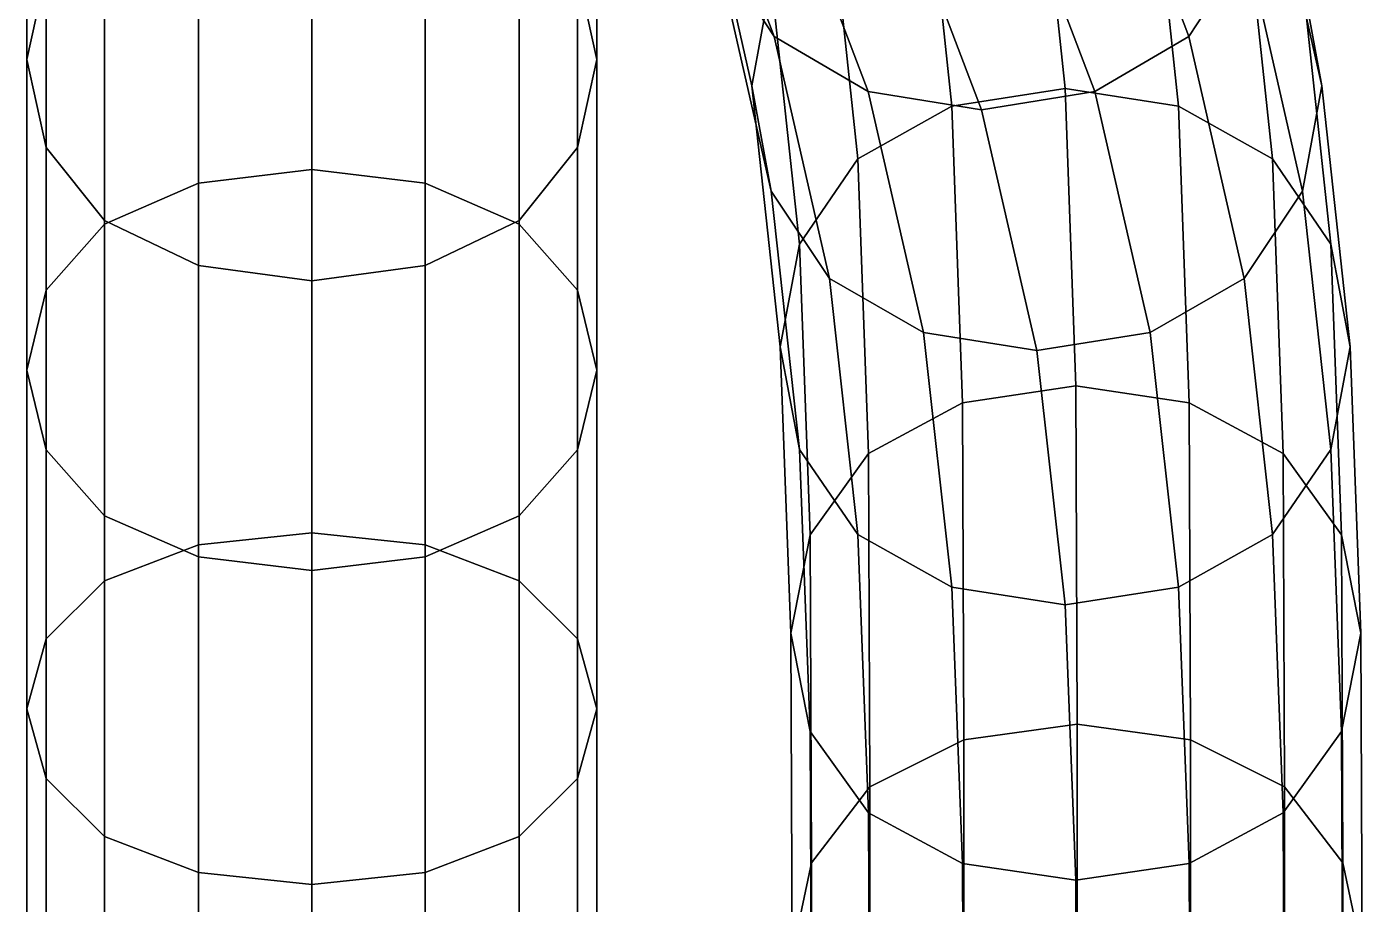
# Model space of a CAD drawing. Extents: x -10606 to 81047, y -69897 to 84397.
# Drawn here: x 69287 to 79756, y -15662 to -8782 of the extents above; entities that cross this region are included whole.
import ezdxf

# ---------------------------------------------------------------- set-up
doc = ezdxf.new("R2010")
doc.units = 0

msp = doc.modelspace()

# ---------------------------------------------------------------- linework, layer by layer
for points in [[(69439.171875, -6114.70459, -112899.476563), (69286.828125, -6852.525879, -112455.703125), (69286.828125, -9039.123047, -115134.140625), (69439.171875, -8349.386719, -115631.398438)], [(73603.234375, -6114.70459, -112899.476563), (73603.234375, -8349.386719, -115631.398438), (73755.578125, -9039.124023, -115134.140625), (73755.578125, -6852.526367, -112455.703125)], [(75146.203125, -8858.150391, -109758.609375), (74456.101563, -7035.178223, -115491.109375), (73999.070313, -6330.033691, -115343.882813), (74689.171875, -8162.193359, -109569.757813)], [(78396.203125, -8858.150391, -109758.609375), (78853.234375, -8162.193359, -109569.757813), (78163.132813, -6330.033691, -115354.726563), (77706.101563, -7035.178223, -115499.570313)], [(75122.765625, -8418.24707, -104125.859375), (74970.421875, -9244.412109, -104401.875), (74536.828125, -7322.244629, -109341.828125), (74689.171875, -6482.296387, -109113.890625)], [(79286.828125, -8418.24707, -104125.859375), (78853.234375, -6482.296387, -109113.890625), (79005.578125, -7322.244629, -109341.828125), (79439.171875, -9244.412109, -104401.875)], [(69286.828125, -6852.525879, -112455.703125), (69439.171875, -7590.347656, -112011.929688), (69439.171875, -9728.860352, -114636.882813), (69286.828125, -9039.123047, -115134.140625)], [(73755.578125, -6852.526367, -112455.703125), (73755.578125, -9039.124023, -115134.140625), (73603.234375, -9728.861328, -114636.882813), (73603.234375, -7590.348145, -112011.929688)], [(75146.203125, -8858.150391, -109758.609375), (75882.53125, -9290.124023, -109875.828125), (75192.429688, -7472.854004, -115583.664063), (74456.101563, -7035.178223, -115491.109375)], [(77659.875, -9290.124023, -109875.828125), (78396.203125, -8858.150391, -109758.609375), (77706.101563, -7035.178223, -115499.570313), (76969.773438, -7472.854004, -115588.296875)], [(76538.78125, -9405.001953, -99520.453125), (76316.125, -7308.826172, -103755.210938), (77204.796875, -7167.197754, -103707.890625), (77427.453125, -9267.008789, -99464.882813)], [(77427.453125, -9267.008789, -99464.882813), (77204.796875, -7167.197754, -103707.890625), (78093.46875, -7308.826172, -103755.210938), (78316.125, -9405.001953, -99520.453125)], [(70632.53125, -7423.168457, -116299.140625), (70632.53125, -10008.788086, -119017.585938), (71521.203125, -9901.575195, -119114.257813), (71521.203125, -7304.927734, -116384.390625)], [(71521.203125, -7304.927734, -116384.390625), (71521.203125, -9901.575195, -119114.257813), (72409.875, -10008.788086, -119017.585938), (72409.875, -7423.168457, -116299.140625)], [(74970.421875, -9244.412109, -104401.875), (75122.765625, -10070.577148, -104677.890625), (74689.171875, -8162.193359, -109569.757813), (74536.828125, -7322.244629, -109341.828125)], [(75802.453125, -9818.980469, -99687.15625), (75579.796875, -7733.710938, -103897.15625), (76316.125, -7308.826172, -103755.210938), (76538.78125, -9405.001953, -99520.453125)], [(78316.125, -9405.001953, -99520.453125), (78093.46875, -7308.826172, -103755.210938), (78829.796875, -7733.710938, -103897.15625), (79052.453125, -9818.980469, -99687.15625)], [(79439.171875, -9244.412109, -104401.875), (79005.578125, -7322.244629, -109341.828125), (78853.234375, -8162.193359, -109569.757813), (79286.828125, -10070.577148, -104677.890625)], [(69896.203125, -7777.890625, -116043.414063), (69896.203125, -10330.426758, -118727.570313), (70632.53125, -10008.788086, -119017.585938), (70632.53125, -7423.168457, -116299.140625)], [(72409.875, -7423.168457, -116299.140625), (72409.875, -10008.788086, -119017.585938), (73146.203125, -10330.426758, -118727.570313), (73146.203125, -7777.890625, -116043.414063)], [(75882.53125, -9290.124023, -109875.828125), (76771.203125, -9434.115234, -109914.90625), (76081.101563, -7618.746094, -115616.195313), (75192.429688, -7472.854004, -115583.664063)], [(76771.203125, -9434.115234, -109914.90625), (77659.875, -9290.124023, -109875.828125), (76969.773438, -7472.854004, -115588.296875), (76081.101563, -7618.746094, -115616.195313)], [(69439.171875, -7590.347656, -112011.929688), (69896.203125, -8201.685547, -111644.234375), (69896.203125, -10300.356445, -114224.875), (69439.171875, -9728.860352, -114636.882813)], [(73603.234375, -7590.348145, -112011.929688), (73603.234375, -9728.861328, -114636.882813), (73146.203125, -10300.357422, -114224.875), (73146.203125, -8201.685547, -111644.234375)], [(75802.453125, -9818.980469, -99687.15625), (75345.421875, -10485.945313, -99955.726563), (75122.765625, -8418.24707, -104125.859375), (75579.796875, -7733.710938, -103897.15625)], [(79052.453125, -9818.980469, -99687.15625), (78829.796875, -7733.710938, -103897.15625), (79286.828125, -8418.24707, -104125.859375), (79509.484375, -10485.946289, -99955.726563)], [(69896.203125, -7777.890625, -116043.414063), (69439.171875, -8349.386719, -115631.398438), (69439.171875, -10848.623047, -118260.328125), (69896.203125, -10330.426758, -118727.570313)], [(73146.203125, -7777.890625, -116043.414063), (73146.203125, -10330.426758, -118727.570313), (73603.234375, -10848.623047, -118260.328125), (73603.234375, -8349.386719, -115631.398438)], [(75122.765625, -10070.577148, -104677.890625), (75579.796875, -10755.113281, -104906.585938), (75146.203125, -8858.150391, -109758.609375), (74689.171875, -8162.193359, -109569.757813)], [(79286.828125, -10070.577148, -104677.890625), (78853.234375, -8162.193359, -109569.757813), (78396.203125, -8858.150391, -109758.609375), (78829.796875, -10755.113281, -104906.585938)], [(69896.203125, -8201.685547, -111644.234375), (70632.53125, -8581.136719, -111416.007813), (70632.53125, -10655.079102, -113969.140625), (69896.203125, -10300.356445, -114224.875)], [(72409.875, -8581.136719, -111416.007813), (73146.203125, -8201.685547, -111644.234375), (73146.203125, -10300.357422, -114224.875), (72409.875, -10655.079102, -113969.140625)], [(69439.171875, -8349.386719, -115631.398438), (69286.828125, -9039.123047, -115134.140625), (69286.828125, -11474.032227, -117696.414063), (69439.171875, -10848.623047, -118260.328125)], [(73603.234375, -8349.386719, -115631.398438), (73603.234375, -10848.623047, -118260.328125), (73755.578125, -11474.032227, -117696.414063), (73755.578125, -9039.124023, -115134.140625)], [(75345.421875, -10485.945313, -99955.726563), (75193.078125, -11290.904297, -100279.875), (74970.421875, -9244.412109, -104401.875), (75122.765625, -8418.24707, -104125.859375)], [(79509.484375, -10485.946289, -99955.726563), (79286.828125, -8418.24707, -104125.859375), (79439.171875, -9244.412109, -104401.875), (79661.828125, -11290.904297, -100279.875)], [(70632.53125, -8581.136719, -111416.007813), (71521.203125, -8707.621094, -111339.9375), (71521.203125, -10773.319336, -113883.898438), (70632.53125, -10655.079102, -113969.140625)], [(71521.203125, -8707.621094, -111339.9375), (72409.875, -8581.136719, -111416.007813), (72409.875, -10655.079102, -113969.140625), (71521.203125, -10773.319336, -113883.898438)], [(75579.796875, -10755.113281, -104906.585938), (76316.125, -11179.998047, -105048.539063), (75882.53125, -9290.124023, -109875.828125), (75146.203125, -8858.150391, -109758.609375)], [(78093.46875, -11179.998047, -105048.539063), (78829.796875, -10755.113281, -104906.585938), (78396.203125, -8858.150391, -109758.609375), (77659.875, -9290.124023, -109875.828125)], [(69286.828125, -9039.123047, -115134.140625), (69439.171875, -9728.860352, -114636.882813), (69439.171875, -12099.441406, -117132.5), (69286.828125, -11474.032227, -117696.414063)], [(73755.578125, -9039.124023, -115134.140625), (73755.578125, -11474.032227, -117696.414063), (73603.234375, -12099.441406, -117132.5), (73603.234375, -9728.861328, -114636.882813)], [(75193.078125, -11290.904297, -100279.875), (75345.421875, -12095.862305, -100604.015625), (75122.765625, -10070.577148, -104677.890625), (74970.421875, -9244.412109, -104401.875)], [(76316.125, -11179.998047, -105048.539063), (77204.796875, -11321.625977, -105095.851563), (76771.203125, -9434.115234, -109914.90625), (75882.53125, -9290.124023, -109875.828125)], [(76620.8125, -11730.521484, -95955.929688), (76538.78125, -9405.001953, -99520.453125), (77427.453125, -9267.008789, -99464.882813), (77509.484375, -11598.412109, -95891.179688)], [(77204.796875, -11321.625977, -105095.851563), (78093.46875, -11179.998047, -105048.539063), (77659.875, -9290.124023, -109875.828125), (76771.203125, -9434.115234, -109914.90625)], [(77509.484375, -11598.412109, -95891.179688), (77427.453125, -9267.008789, -99464.882813), (78316.125, -9405.001953, -99520.453125), (78398.15625, -11730.521484, -95955.929688)], [(79661.828125, -11290.904297, -100279.875), (79439.171875, -9244.412109, -104401.875), (79286.828125, -10070.577148, -104677.890625), (79509.484375, -12095.862305, -100604.015625)], [(75884.484375, -12126.848633, -96150.171875), (75802.453125, -9818.980469, -99687.15625), (76538.78125, -9405.001953, -99520.453125), (76620.8125, -11730.521484, -95955.929688)], [(78398.15625, -11730.521484, -95955.929688), (78316.125, -9405.001953, -99520.453125), (79052.453125, -9818.980469, -99687.15625), (79134.484375, -12126.848633, -96150.171875)], [(69439.171875, -9728.860352, -114636.882813), (69896.203125, -10300.356445, -114224.875), (69896.203125, -12617.637695, -116665.257813), (69439.171875, -12099.441406, -117132.5)], [(73603.234375, -9728.861328, -114636.882813), (73603.234375, -12099.441406, -117132.5), (73146.203125, -12617.637695, -116665.257813), (73146.203125, -10300.357422, -114224.875)], [(75884.484375, -12126.848633, -96150.171875), (75427.453125, -12765.375977, -96463.117188), (75345.421875, -10485.945313, -99955.726563), (75802.453125, -9818.980469, -99687.15625)], [(79134.484375, -12126.848633, -96150.171875), (79052.453125, -9818.980469, -99687.15625), (79509.484375, -10485.946289, -99955.726563), (79591.515625, -12765.376953, -96463.117188)], [(70632.53125, -10008.788086, -119017.585938), (70632.53125, -12845.058594, -121643.429688), (71521.203125, -12751.108398, -121752.273438), (71521.203125, -9901.575195, -119114.257813)], [(71521.203125, -9901.575195, -119114.257813), (71521.203125, -12751.108398, -121752.273438), (72409.875, -12845.058594, -121643.429688), (72409.875, -10008.788086, -119017.585938)], [(69896.203125, -10330.426758, -118727.570313), (69896.203125, -13126.908203, -121316.882813), (70632.53125, -12845.058594, -121643.429688), (70632.53125, -10008.788086, -119017.585938)], [(72409.875, -10008.788086, -119017.585938), (72409.875, -12845.058594, -121643.429688), (73146.203125, -13126.908203, -121316.882813), (73146.203125, -10330.426758, -118727.570313)], [(75345.421875, -12095.862305, -100604.015625), (75802.453125, -12762.828125, -100872.585938), (75579.796875, -10755.113281, -104906.585938), (75122.765625, -10070.577148, -104677.890625)], [(79509.484375, -12095.862305, -100604.015625), (79286.828125, -10070.577148, -104677.890625), (78829.796875, -10755.113281, -104906.585938), (79052.453125, -12762.828125, -100872.585938)], [(69896.203125, -10330.426758, -118727.570313), (69439.171875, -10848.623047, -118260.328125), (69439.171875, -13581.000977, -120790.796875), (69896.203125, -13126.908203, -121316.882813)], [(69896.203125, -10300.356445, -114224.875), (70632.53125, -10655.079102, -113969.140625), (70632.53125, -12939.276367, -116375.242188), (69896.203125, -12617.637695, -116665.257813)], [(72409.875, -10655.079102, -113969.140625), (73146.203125, -10300.357422, -114224.875), (73146.203125, -12617.637695, -116665.257813), (72409.875, -12939.276367, -116375.242188)], [(73146.203125, -10330.426758, -118727.570313), (73146.203125, -13126.908203, -121316.882813), (73603.234375, -13581.000977, -120790.796875), (73603.234375, -10848.623047, -118260.328125)], [(75427.453125, -12765.375977, -96463.117188), (75275.109375, -13536.013672, -96840.8125), (75193.078125, -11290.904297, -100279.875), (75345.421875, -10485.945313, -99955.726563)], [(79591.515625, -12765.376953, -96463.117188), (79509.484375, -10485.946289, -99955.726563), (79661.828125, -11290.904297, -100279.875), (79743.859375, -13536.013672, -96840.8125)], [(70632.53125, -10655.079102, -113969.140625), (71521.203125, -10773.319336, -113883.898438), (71521.203125, -13046.489258, -116278.570313), (70632.53125, -12939.276367, -116375.242188)], [(71521.203125, -10773.319336, -113883.898438), (72409.875, -10655.079102, -113969.140625), (72409.875, -12939.276367, -116375.242188), (71521.203125, -13046.489258, -116278.570313)], [(75802.453125, -12762.828125, -100872.585938), (76538.78125, -13176.806641, -101039.289063), (76316.125, -11179.998047, -105048.539063), (75579.796875, -10755.113281, -104906.585938)], [(78316.125, -13176.806641, -101039.289063), (79052.453125, -12762.828125, -100872.585938), (78829.796875, -10755.113281, -104906.585938), (78093.46875, -11179.998047, -105048.539063)], [(69439.171875, -10848.623047, -118260.328125), (69286.828125, -11474.032227, -117696.414063), (69286.828125, -14129.043945, -120155.867188), (69439.171875, -13581.000977, -120790.796875)], [(73603.234375, -10848.623047, -118260.328125), (73603.234375, -13581.000977, -120790.796875), (73755.578125, -14129.043945, -120155.867188), (73755.578125, -11474.032227, -117696.414063)], [(76538.78125, -13176.806641, -101039.289063), (77427.453125, -13314.798828, -101094.859375), (77204.796875, -11321.625977, -105095.851563), (76316.125, -11179.998047, -105048.539063)], [(77427.453125, -13314.798828, -101094.859375), (78316.125, -13176.806641, -101039.289063), (78093.46875, -11179.998047, -105048.539063), (77204.796875, -11321.625977, -105095.851563)], [(75275.109375, -13536.013672, -96840.8125), (75427.453125, -14306.650391, -97218.5), (75345.421875, -12095.862305, -100604.015625), (75193.078125, -11290.904297, -100279.875)], [(79743.859375, -13536.013672, -96840.8125), (79661.828125, -11290.904297, -100279.875), (79509.484375, -12095.862305, -100604.015625), (79591.515625, -14306.651367, -97218.5)], [(69286.828125, -11474.032227, -117696.414063), (69439.171875, -12099.441406, -117132.5), (69439.171875, -14677.086914, -119520.929688), (69286.828125, -14129.043945, -120155.867188)], [(73755.578125, -11474.032227, -117696.414063), (73755.578125, -14129.043945, -120155.867188), (73603.234375, -14677.086914, -119520.929688), (73603.234375, -12099.441406, -117132.5)], [(76632.53125, -14373.013672, -92914.007813), (76620.8125, -11730.521484, -95955.929688), (77509.484375, -11598.412109, -95891.179688), (77521.203125, -14250.012695, -92838.226563)], [(77521.203125, -14250.012695, -92838.226563), (77509.484375, -11598.412109, -95891.179688), (78398.15625, -11730.521484, -95955.929688), (78409.875, -14373.013672, -92914.007813)], [(75896.203125, -14742.018555, -93141.351563), (75884.484375, -12126.848633, -96150.171875), (76620.8125, -11730.521484, -95955.929688), (76632.53125, -14373.013672, -92914.007813)], [(78409.875, -14373.013672, -92914.007813), (78398.15625, -11730.521484, -95955.929688), (79134.484375, -12126.848633, -96150.171875), (79146.203125, -14742.018555, -93141.351563)], [(69439.171875, -12099.441406, -117132.5), (69896.203125, -12617.637695, -116665.257813), (69896.203125, -15131.178711, -118994.84375), (69439.171875, -14677.086914, -119520.929688)], [(73603.234375, -12099.441406, -117132.5), (73603.234375, -14677.086914, -119520.929688), (73146.203125, -15131.179688, -118994.84375), (73146.203125, -12617.637695, -116665.257813)], [(75427.453125, -14306.650391, -97218.5), (75884.484375, -14945.177734, -97531.445313), (75802.453125, -12762.828125, -100872.585938), (75345.421875, -12095.862305, -100604.015625)], [(75896.203125, -14742.018555, -93141.351563), (75439.171875, -15336.525391, -93507.625), (75427.453125, -12765.375977, -96463.117188), (75884.484375, -12126.848633, -96150.171875)], [(79591.515625, -14306.651367, -97218.5), (79509.484375, -12095.862305, -100604.015625), (79052.453125, -12762.828125, -100872.585938), (79134.484375, -14945.178711, -97531.445313)], [(79146.203125, -14742.018555, -93141.351563), (79134.484375, -12126.848633, -96150.171875), (79591.515625, -12765.376953, -96463.117188), (79603.234375, -15336.525391, -93507.625)], [(69896.203125, -12617.637695, -116665.257813), (70632.53125, -12939.276367, -116375.242188), (70632.53125, -15413.029297, -118668.3125), (69896.203125, -15131.178711, -118994.84375)], [(72409.875, -12939.276367, -116375.242188), (73146.203125, -12617.637695, -116665.257813), (73146.203125, -15131.179688, -118994.84375), (72409.875, -15413.029297, -118668.3125)], [(70632.53125, -12845.058594, -121643.429688), (70632.53125, -15896.263672, -124169.382813), (71521.203125, -15817.262695, -124289.640625), (71521.203125, -12751.108398, -121752.273438)], [(71521.203125, -12751.108398, -121752.273438), (71521.203125, -15817.262695, -124289.640625), (72409.875, -15896.263672, -124169.382813), (72409.875, -12845.058594, -121643.429688)], [(75439.171875, -15336.525391, -93507.625), (75286.828125, -16054.033203, -93949.671875), (75275.109375, -13536.013672, -96840.8125), (75427.453125, -12765.375977, -96463.117188)], [(75884.484375, -14945.177734, -97531.445313), (76620.8125, -15341.505859, -97725.6875), (76538.78125, -13176.806641, -101039.289063), (75802.453125, -12762.828125, -100872.585938)], [(78398.15625, -15341.505859, -97725.6875), (79134.484375, -14945.178711, -97531.445313), (79052.453125, -12762.828125, -100872.585938), (78316.125, -13176.806641, -101039.289063)], [(79603.234375, -15336.525391, -93507.625), (79591.515625, -12765.376953, -96463.117188), (79743.859375, -13536.013672, -96840.8125), (79755.578125, -16054.03418, -93949.671875)], [(69896.203125, -13126.908203, -121316.882813), (69896.203125, -16133.267578, -123808.601563), (70632.53125, -15896.263672, -124169.382813), (70632.53125, -12845.058594, -121643.429688)], [(72409.875, -12845.058594, -121643.429688), (72409.875, -15896.263672, -124169.382813), (73146.203125, -16133.267578, -123808.601563), (73146.203125, -13126.908203, -121316.882813)], [(70632.53125, -12939.276367, -116375.242188), (71521.203125, -13046.489258, -116278.570313), (71521.203125, -15506.979492, -118559.460938), (70632.53125, -15413.029297, -118668.3125)], [(71521.203125, -13046.489258, -116278.570313), (72409.875, -12939.276367, -116375.242188), (72409.875, -15413.029297, -118668.3125), (71521.203125, -15506.979492, -118559.460938)], [(69896.203125, -13126.908203, -121316.882813), (69439.171875, -13581.000977, -120790.796875), (69439.171875, -16515.109375, -123227.351563), (69896.203125, -16133.267578, -123808.601563)], [(73146.203125, -13126.908203, -121316.882813), (73146.203125, -16133.267578, -123808.601563), (73603.234375, -16515.109375, -123227.351563), (73603.234375, -13581.000977, -120790.796875)], [(76620.8125, -15341.505859, -97725.6875), (77509.484375, -15473.615234, -97790.4375), (77427.453125, -13314.798828, -101094.859375), (76538.78125, -13176.806641, -101039.289063)], [(77509.484375, -15473.615234, -97790.4375), (78398.15625, -15341.505859, -97725.6875), (78316.125, -13176.806641, -101039.289063), (77427.453125, -13314.798828, -101094.859375)], [(69439.171875, -13581.000977, -120790.796875), (69286.828125, -14129.043945, -120155.867188), (69286.828125, -16975.951172, -122525.84375), (69439.171875, -16515.109375, -123227.351563)], [(73603.234375, -13581.000977, -120790.796875), (73603.234375, -16515.109375, -123227.351563), (73755.578125, -16975.951172, -122525.84375), (73755.578125, -14129.043945, -120155.867188)], [(75286.828125, -16054.033203, -93949.671875), (75439.171875, -16771.541016, -94391.726563), (75427.453125, -14306.650391, -97218.5), (75275.109375, -13536.013672, -96840.8125)], [(79755.578125, -16054.03418, -93949.671875), (79743.859375, -13536.013672, -96840.8125), (79591.515625, -14306.651367, -97218.5), (79603.234375, -16771.542969, -94391.726563)], [(69286.828125, -14129.043945, -120155.867188), (69439.171875, -14677.086914, -119520.929688), (69439.171875, -17436.792969, -121824.34375), (69286.828125, -16975.951172, -122525.84375)], [(73755.578125, -14129.043945, -120155.867188), (73755.578125, -16975.951172, -122525.84375), (73603.234375, -17436.792969, -121824.34375), (73603.234375, -14677.086914, -119520.929688)], [(75439.171875, -16771.541016, -94391.726563), (75896.203125, -17366.048828, -94758), (75884.484375, -14945.177734, -97531.445313), (75427.453125, -14306.650391, -97218.5)], [(76632.53125, -17400.902344, -90277.046875), (76632.53125, -14373.013672, -92914.007813), (77521.203125, -14250.012695, -92838.226563), (77521.203125, -17290.857422, -90187.890625)], [(77521.203125, -17290.857422, -90187.890625), (77521.203125, -14250.012695, -92838.226563), (78409.875, -14373.013672, -92914.007813), (78409.875, -17400.902344, -90277.046875)], [(79603.234375, -16771.542969, -94391.726563), (79591.515625, -14306.651367, -97218.5), (79134.484375, -14945.178711, -97531.445313), (79146.203125, -17366.050781, -94758)], [(75896.203125, -17731.041016, -90544.53125), (75896.203125, -14742.018555, -93141.351563), (76632.53125, -14373.013672, -92914.007813), (76632.53125, -17400.902344, -90277.046875)], [(78409.875, -17400.902344, -90277.046875), (78409.875, -14373.013672, -92914.007813), (79146.203125, -14742.018555, -93141.351563), (79146.203125, -17731.041016, -90544.53125)], [(69439.171875, -14677.086914, -119520.929688), (69896.203125, -15131.178711, -118994.84375), (69896.203125, -17818.632813, -121243.09375), (69439.171875, -17436.792969, -121824.34375)], [(73603.234375, -14677.086914, -119520.929688), (73603.234375, -17436.792969, -121824.34375), (73146.203125, -17818.632813, -121243.09375), (73146.203125, -15131.179688, -118994.84375)], [(75896.203125, -17731.041016, -90544.53125), (75439.171875, -18262.929688, -90975.46875), (75439.171875, -15336.525391, -93507.625), (75896.203125, -14742.018555, -93141.351563)], [(79146.203125, -17731.041016, -90544.53125), (79146.203125, -14742.018555, -93141.351563), (79603.234375, -15336.525391, -93507.625), (79603.234375, -18262.931641, -90975.46875)], [(75896.203125, -17366.048828, -94758), (76632.53125, -17735.052734, -94985.335938), (76620.8125, -15341.505859, -97725.6875), (75884.484375, -14945.177734, -97531.445313)], [(78409.875, -17735.054688, -94985.335938), (79146.203125, -17366.050781, -94758), (79134.484375, -14945.178711, -97531.445313), (78398.15625, -15341.505859, -97725.6875)], [(69896.203125, -15131.178711, -118994.84375), (70632.53125, -15413.029297, -118668.3125), (70632.53125, -18055.636719, -120882.320313), (69896.203125, -17818.632813, -121243.09375)], [(72409.875, -15413.029297, -118668.3125), (73146.203125, -15131.179688, -118994.84375), (73146.203125, -17818.632813, -121243.09375), (72409.875, -18055.636719, -120882.320313)], [(75439.171875, -18262.929688, -90975.46875), (75286.828125, -18904.865234, -91495.570313), (75286.828125, -16054.033203, -93949.671875), (75439.171875, -15336.525391, -93507.625)], [(76632.53125, -17735.052734, -94985.335938), (77521.203125, -17858.054688, -95061.117188), (77509.484375, -15473.615234, -97790.4375), (76620.8125, -15341.505859, -97725.6875)], [(77521.203125, -17858.054688, -95061.117188), (78409.875, -17735.054688, -94985.335938), (78398.15625, -15341.505859, -97725.6875), (77509.484375, -15473.615234, -97790.4375)], [(79603.234375, -18262.931641, -90975.46875), (79603.234375, -15336.525391, -93507.625), (79755.578125, -16054.03418, -93949.671875), (79755.578125, -18904.867188, -91495.570313)], [(70632.53125, -15413.029297, -118668.3125), (71521.203125, -15506.979492, -118559.460938), (71521.203125, -18134.636719, -120762.0625), (70632.53125, -18055.636719, -120882.320313)], [(71521.203125, -15506.979492, -118559.460938), (72409.875, -15413.029297, -118668.3125), (72409.875, -18055.636719, -120882.320313), (71521.203125, -18134.636719, -120762.0625)]]:
    msp.add_3dface(points)

doc.saveas('drawing.dxf')
